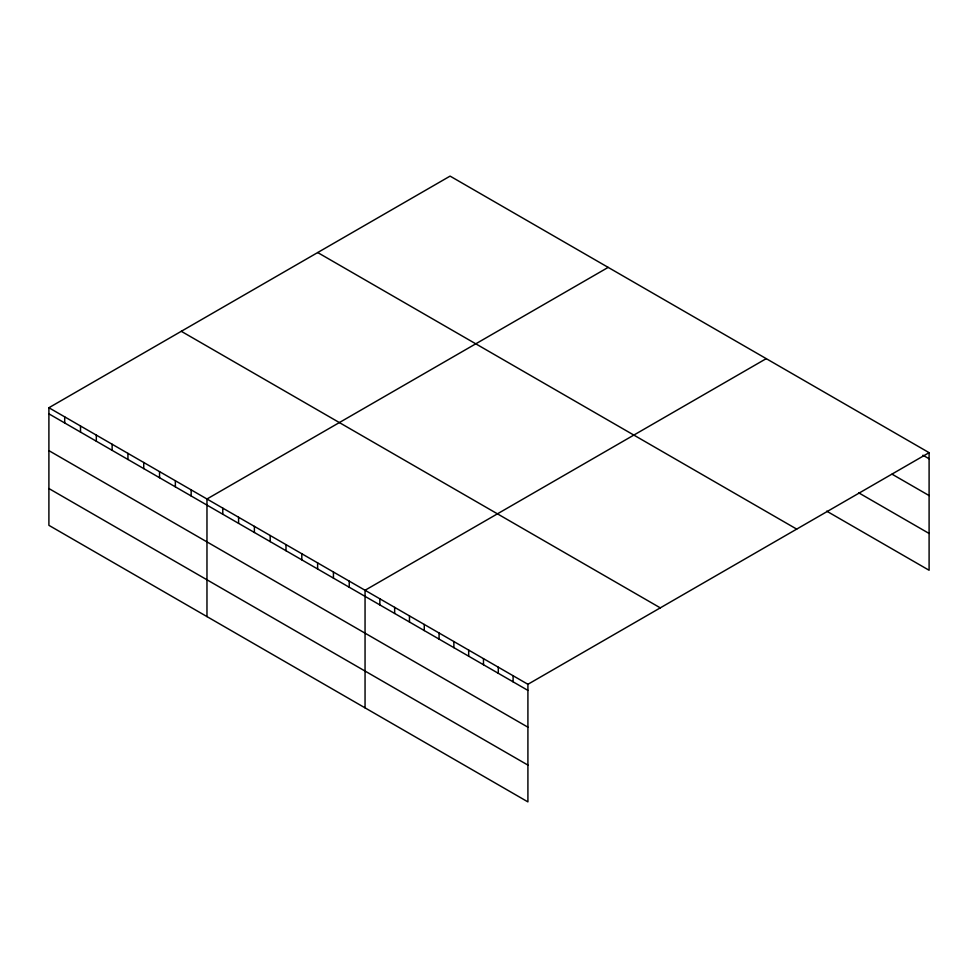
<?xml version="1.0" encoding="UTF-8"?>
<svg xmlns="http://www.w3.org/2000/svg" width="978" height="978" viewBox="0 0 978 978"><rect width="100%" height="100%" fill="white"/><g stroke="black" fill="none" stroke-linecap="round" stroke-linejoin="round"><path stroke-width="1.47" d="M48.9 407.74L527.912 684.294L527.912 801.887L48.9 525.333L48.9 407.74L450.088 176.113L929.1 452.667L929.1 570.26L826.691 511.139M608.169 267.385L206.969 499L206.969 616.592M766.239 358.645L365.051 590.272L365.051 707.852M527.912 684.294L929.1 452.667M922.926 455.21L929.1 458.768M892.083 474.196L929.1 495.565M858.77 492.863L929.1 533.462M317.703 252.556L796.703 529.11M181.297 331.31L660.297 607.864M48.9 413.841L527.912 690.395M48.9 450.638L527.912 727.192M48.9 488.535L527.912 765.089M513.108 675.749L513.108 681.849M498.291 667.204L498.291 673.304M483.487 658.646L483.487 664.759M468.682 650.101L468.682 656.201M453.878 641.556L453.878 647.656M439.073 633.01L439.073 639.111M424.269 624.465L424.269 630.565M409.464 615.908L409.464 622.02M394.66 607.362L394.66 613.463M379.855 598.817L379.855 604.917M349.244 581.14L349.244 587.24M333.437 572.02L333.437 578.12M317.618 562.888L317.618 568.988M301.811 553.768L301.811 559.868M286.004 544.636L286.004 550.736M270.197 535.516L270.197 541.616M254.39 526.384L254.39 532.484M238.583 517.252L238.583 523.364M222.776 508.132L222.776 514.232M191.162 489.88L191.162 495.98M175.355 480.748L175.355 486.861M159.548 471.628L159.548 477.729M143.742 462.496L143.742 468.609M127.935 453.376L127.935 459.477M112.128 444.244L112.128 450.345M96.321 435.124L96.321 441.225M80.514 425.992L80.514 432.093M64.707 416.872L64.707 422.973"/></g></svg>
